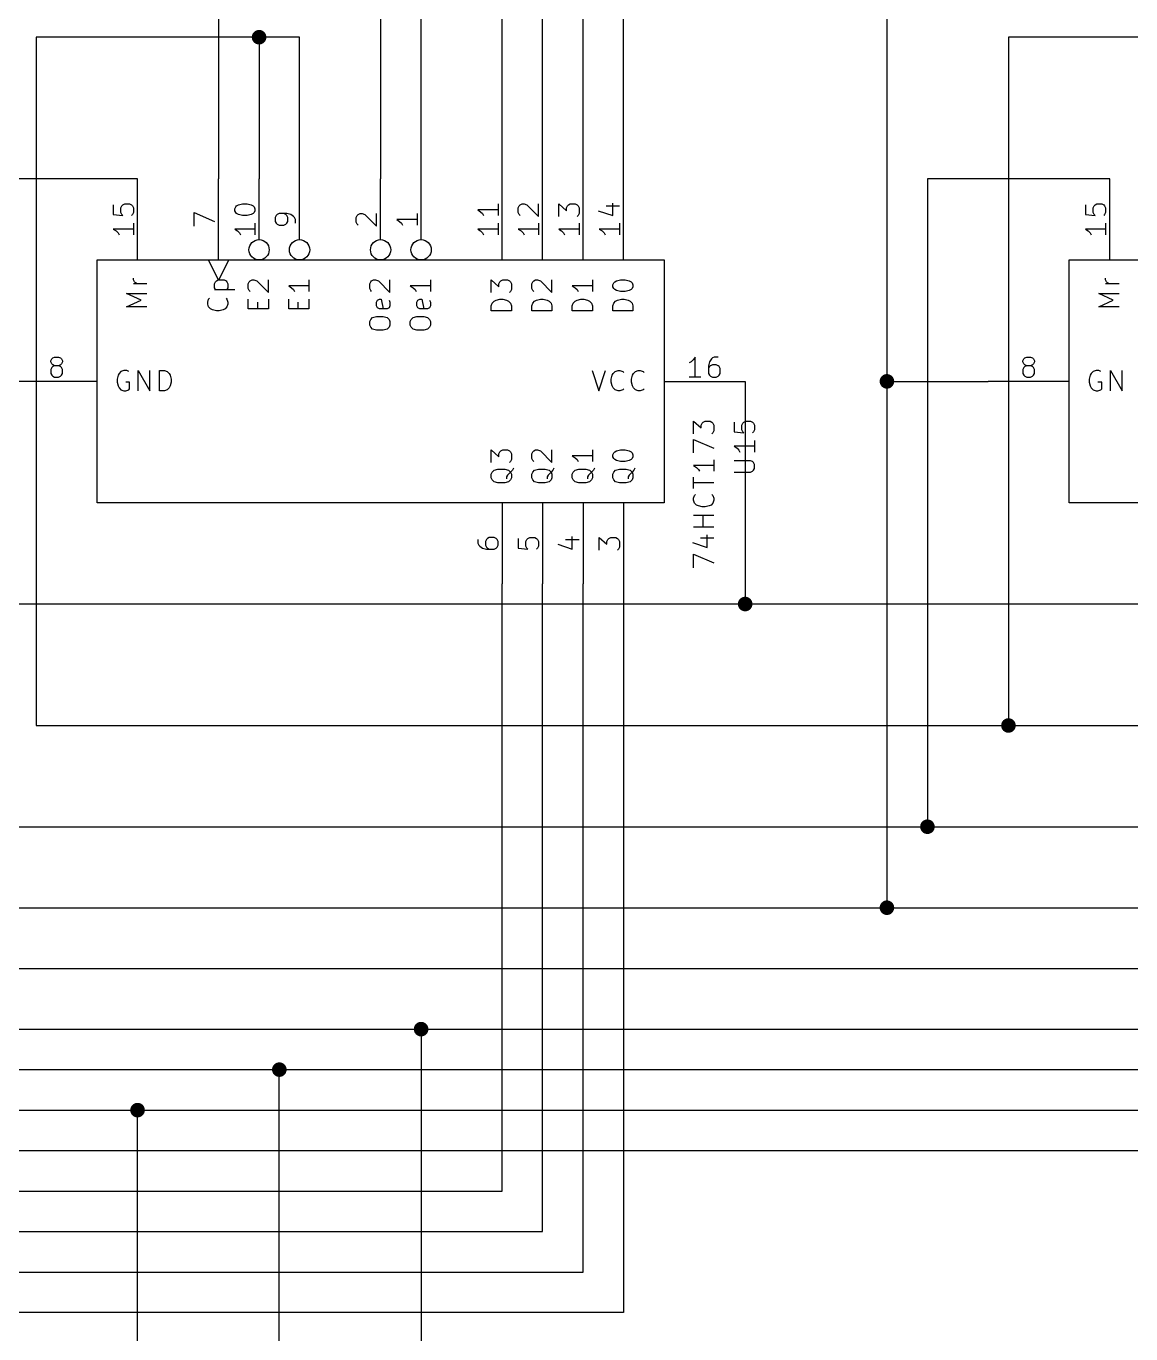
# Model space of a CAD drawing. Extents: x 0.4 to 11.3, y -7.9 to -0.4.
# Drawn here: x 4.075 to 6.802, y -5.253 to -2.023 of the extents above; entities that cross this region are included whole.
import ezdxf

# ---------------------------------------------------------------- set-up
doc = ezdxf.new("R2010")
doc.units = 0
doc.header["$MEASUREMENT"] = 0
for name, color, linetype in [('CYAN2', 4, 'CONTINUOUS'), ('GREEN3', 91, 'CONTINUOUS'), ('LYELLOW', 51, 'CONTINUOUS'), ('RED2', 1, 'CONTINUOUS'), ('RED3', 11, 'CONTINUOUS')]:
    doc.layers.add(name, color=color, linetype=linetype)

msp = doc.modelspace()

# ---------------------------------------------------------------- linework, layer by layer
at = {"layer": 'CYAN2', "linetype": 'CONTINUOUS'}
for p, q in [((4.3398, -2.6495), (4.3398, -2.6448)), ((6.7398, -2.6495), (6.7398, -2.6448)), ((4.3422, -2.6543), (4.3398, -2.6495)), ((4.3731, -2.659), (4.3398, -2.659)), ((4.3446, -2.6567), (4.3422, -2.6543)), ((4.3493, -2.659), (4.3446, -2.6567)), ((4.5398, -2.659), (4.5422, -2.6543)), ((4.5398, -2.6686), (4.5398, -2.659)), ((4.5422, -2.6733), (4.5398, -2.6686)), ((4.5398, -2.6733), (4.5898, -2.6733)), ((4.5422, -2.6543), (4.5446, -2.6519)), ((4.5446, -2.6519), (4.5493, -2.6495)), ((4.5493, -2.6495), (4.5636, -2.6495)), ((4.5636, -2.6495), (4.5684, -2.6519)), ((4.5684, -2.6519), (4.5708, -2.6543)), ((4.5708, -2.6543), (4.5731, -2.659)), ((4.5731, -2.6686), (4.5708, -2.6733)), ((4.5731, -2.659), (4.5731, -2.6686)), ((4.6231, -2.659), (4.6255, -2.6543)), ((4.6231, -2.6709), (4.6231, -2.659)), ((4.6255, -2.6757), (4.6231, -2.6709)), ((4.6255, -2.6543), (4.6279, -2.6519)), ((4.6279, -2.6781), (4.6255, -2.6757)), ((4.6279, -2.6519), (4.6327, -2.6495)), ((4.6327, -2.6495), (4.6374, -2.6495)), ((4.6374, -2.6495), (4.6446, -2.6519)), ((4.6446, -2.6519), (4.6731, -2.6805)), ((4.6731, -2.6805), (4.6731, -2.6495)), ((4.7731, -2.6638), (4.7231, -2.6638)), ((4.7231, -2.6638), (4.7303, -2.6686)), ((4.7303, -2.6686), (4.735, -2.6733)), ((4.735, -2.6733), (4.7374, -2.6781)), ((4.7731, -2.6495), (4.7731, -2.6781)), ((4.9231, -2.659), (4.9255, -2.6543)), ((4.9231, -2.6709), (4.9231, -2.659)), ((4.9255, -2.6757), (4.9231, -2.6709)), ((4.9255, -2.6543), (4.9279, -2.6519)), ((4.9279, -2.6781), (4.9255, -2.6757)), ((4.9279, -2.6519), (4.9327, -2.6495)), ((4.9327, -2.6495), (4.9374, -2.6495)), ((4.9374, -2.6495), (4.9446, -2.6519)), ((4.9446, -2.6519), (4.9731, -2.6805)), ((4.9731, -2.6805), (4.9731, -2.6495)), ((5.0731, -2.6638), (5.0231, -2.6638)), ((5.0231, -2.6638), (5.0303, -2.6686)), ((5.0303, -2.6686), (5.035, -2.6733)), ((5.035, -2.6733), (5.0374, -2.6781)), ((5.0731, -2.6495), (5.0731, -2.6781)), ((5.2231, -2.6805), (5.2231, -2.6495)), ((5.2231, -2.6495), (5.2422, -2.6662)), ((5.2422, -2.659), (5.2446, -2.6543)), ((5.2422, -2.6662), (5.2422, -2.659)), ((5.2446, -2.6543), (5.2469, -2.6519)), ((5.2469, -2.6519), (5.2517, -2.6495)), ((5.2517, -2.6495), (5.2636, -2.6495)), ((5.2636, -2.6495), (5.2684, -2.6519)), ((5.2684, -2.6519), (5.2708, -2.6543)), ((5.2708, -2.6781), (5.2684, -2.6805)), ((5.2708, -2.6543), (5.2731, -2.659)), ((5.2731, -2.6733), (5.2708, -2.6781)), ((5.2731, -2.659), (5.2731, -2.6733)), ((5.3231, -2.659), (5.3255, -2.6543)), ((5.3231, -2.6709), (5.3231, -2.659)), ((5.3255, -2.6757), (5.3231, -2.6709)), ((5.3255, -2.6543), (5.3279, -2.6519)), ((5.3279, -2.6781), (5.3255, -2.6757)), ((5.3279, -2.6519), (5.3327, -2.6495)), ((5.3327, -2.6495), (5.3374, -2.6495)), ((5.3374, -2.6495), (5.3446, -2.6519)), ((5.3446, -2.6519), (5.3731, -2.6805)), ((5.3731, -2.6805), (5.3731, -2.6495)), ((5.4731, -2.6638), (5.4231, -2.6638)), ((5.4231, -2.6638), (5.4303, -2.6686)), ((5.4303, -2.6686), (5.435, -2.6733)), ((5.435, -2.6733), (5.4374, -2.6781)), ((5.4731, -2.6495), (5.4731, -2.6781)), ((5.5231, -2.6614), (5.5255, -2.6567)), ((5.5231, -2.6662), (5.5231, -2.6614)), ((5.5255, -2.6709), (5.5231, -2.6662)), ((5.5255, -2.6567), (5.5279, -2.6543)), ((5.5279, -2.6733), (5.5255, -2.6709)), ((5.5279, -2.6543), (5.5327, -2.6519)), ((5.5327, -2.6757), (5.5279, -2.6733)), ((5.5327, -2.6519), (5.5422, -2.6495)), ((5.5422, -2.6781), (5.5327, -2.6757)), ((5.5422, -2.6495), (5.5541, -2.6495)), ((5.5541, -2.6781), (5.5422, -2.6781)), ((5.5541, -2.6495), (5.5636, -2.6519)), ((5.5636, -2.6757), (5.5541, -2.6781)), ((5.5636, -2.6519), (5.5684, -2.6543)), ((5.5684, -2.6733), (5.5636, -2.6757)), ((5.5684, -2.6543), (5.5708, -2.6567)), ((5.5708, -2.6709), (5.5684, -2.6733)), ((5.5708, -2.6567), (5.5731, -2.6614)), ((5.5731, -2.6662), (5.5708, -2.6709)), ((5.5731, -2.6614), (5.5731, -2.6662)), ((6.7422, -2.6543), (6.7398, -2.6495)), ((6.7731, -2.659), (6.7398, -2.659)), ((6.7446, -2.6567), (6.7422, -2.6543)), ((6.7493, -2.659), (6.7446, -2.6567)), ((4.3588, -2.6995), (4.3231, -2.6829)), ((4.3231, -2.6829), (4.3731, -2.6829)), ((4.3231, -2.7162), (4.3588, -2.6995)), ((4.5231, -2.7043), (4.5255, -2.6971)), ((4.5231, -2.709), (4.5231, -2.7043)), ((4.5255, -2.7162), (4.5231, -2.709)), ((4.5255, -2.6971), (4.5279, -2.6948)), ((4.5684, -2.6948), (4.5708, -2.6971)), ((4.5708, -2.6971), (4.5731, -2.7043)), ((4.5731, -2.709), (4.5708, -2.7162)), ((4.5731, -2.7043), (4.5731, -2.709)), ((4.6231, -2.7209), (4.6231, -2.6971)), ((4.6469, -2.7209), (4.6469, -2.7043)), ((4.6731, -2.6971), (4.6731, -2.7209)), ((4.7231, -2.7209), (4.7231, -2.6971)), ((4.7469, -2.7209), (4.7469, -2.7043)), ((4.7731, -2.6971), (4.7731, -2.7209)), ((4.9398, -2.7043), (4.9422, -2.6995)), ((4.9398, -2.7138), (4.9398, -2.7043)), ((4.9422, -2.6995), (4.9469, -2.6971)), ((4.9469, -2.6971), (4.9517, -2.6971)), ((4.9517, -2.6971), (4.9565, -2.7209)), ((4.9708, -2.6995), (4.9731, -2.7043)), ((4.9731, -2.7043), (4.9731, -2.7138)), ((5.0398, -2.7043), (5.0422, -2.6995)), ((5.0398, -2.7138), (5.0398, -2.7043)), ((5.0422, -2.6995), (5.0469, -2.6971)), ((5.0469, -2.6971), (5.0517, -2.6971)), ((5.0517, -2.6971), (5.0565, -2.7209)), ((5.0708, -2.6995), (5.0731, -2.7043)), ((5.0731, -2.7043), (5.0731, -2.7138)), ((5.2231, -2.7138), (5.2255, -2.7067)), ((5.2255, -2.7067), (5.2303, -2.7019)), ((5.2303, -2.7019), (5.235, -2.6995)), ((5.235, -2.6995), (5.2446, -2.6971)), ((5.2446, -2.6971), (5.2517, -2.6971)), ((5.2517, -2.6971), (5.2612, -2.6995)), ((5.2612, -2.6995), (5.266, -2.7019)), ((5.266, -2.7019), (5.2708, -2.7067)), ((5.2708, -2.7067), (5.2731, -2.7138)), ((5.3231, -2.7138), (5.3255, -2.7067)), ((5.3255, -2.7067), (5.3303, -2.7019)), ((5.3303, -2.7019), (5.335, -2.6995)), ((5.335, -2.6995), (5.3446, -2.6971)), ((5.3446, -2.6971), (5.3517, -2.6971)), ((5.3517, -2.6971), (5.3612, -2.6995)), ((5.3612, -2.6995), (5.366, -2.7019)), ((5.366, -2.7019), (5.3708, -2.7067)), ((5.3708, -2.7067), (5.3731, -2.7138)), ((5.4231, -2.7138), (5.4255, -2.7067)), ((5.4255, -2.7067), (5.4303, -2.7019)), ((5.4303, -2.7019), (5.435, -2.6995)), ((5.435, -2.6995), (5.4446, -2.6971)), ((5.4446, -2.6971), (5.4517, -2.6971)), ((5.4517, -2.6971), (5.4612, -2.6995)), ((5.4612, -2.6995), (5.466, -2.7019)), ((5.466, -2.7019), (5.4708, -2.7067)), ((5.4708, -2.7067), (5.4731, -2.7138)), ((5.5231, -2.7138), (5.5255, -2.7067)), ((5.5255, -2.7067), (5.5303, -2.7019)), ((5.5303, -2.7019), (5.535, -2.6995)), ((5.535, -2.6995), (5.5446, -2.6971)), ((5.5446, -2.6971), (5.5517, -2.6971)), ((5.5517, -2.6971), (5.5612, -2.6995)), ((5.5612, -2.6995), (5.566, -2.7019)), ((5.566, -2.7019), (5.5708, -2.7067)), ((5.5708, -2.7067), (5.5731, -2.7138)), ((6.7588, -2.6995), (6.7231, -2.6829)), ((6.7231, -2.6829), (6.7731, -2.6829)), ((6.7231, -2.7162), (6.7588, -2.6995)), ((4.3731, -2.7162), (4.3231, -2.7162)), ((4.5303, -2.7209), (4.5255, -2.7162)), ((4.535, -2.7233), (4.5303, -2.7209)), ((4.5446, -2.7257), (4.535, -2.7233)), ((4.5517, -2.7257), (4.5446, -2.7257)), ((4.5612, -2.7233), (4.5517, -2.7257)), ((4.566, -2.7209), (4.5612, -2.7233)), ((4.5708, -2.7162), (4.566, -2.7209)), ((4.6731, -2.7209), (4.6231, -2.7209)), ((4.7731, -2.7209), (4.7231, -2.7209)), ((4.9255, -2.7471), (4.9303, -2.7424)), ((4.9303, -2.7424), (4.9398, -2.74)), ((4.9422, -2.7186), (4.9398, -2.7138)), ((4.9398, -2.74), (4.9565, -2.74)), ((4.9469, -2.7209), (4.9422, -2.7186)), ((4.966, -2.7209), (4.9469, -2.7209)), ((4.9565, -2.74), (4.966, -2.7424)), ((4.9708, -2.7186), (4.966, -2.7209)), ((4.966, -2.7424), (4.9708, -2.7471)), ((4.9731, -2.7138), (4.9708, -2.7186)), ((5.0255, -2.7471), (5.0303, -2.7424)), ((5.0303, -2.7424), (5.0398, -2.74)), ((5.0422, -2.7186), (5.0398, -2.7138)), ((5.0398, -2.74), (5.0565, -2.74)), ((5.0469, -2.7209), (5.0422, -2.7186)), ((5.066, -2.7209), (5.0469, -2.7209)), ((5.0565, -2.74), (5.066, -2.7424)), ((5.0708, -2.7186), (5.066, -2.7209)), ((5.066, -2.7424), (5.0708, -2.7471)), ((5.0731, -2.7138), (5.0708, -2.7186)), ((5.2231, -2.7257), (5.2231, -2.7138)), ((5.2731, -2.7257), (5.2231, -2.7257)), ((5.2731, -2.7138), (5.2731, -2.7257)), ((5.3231, -2.7257), (5.3231, -2.7138)), ((5.3731, -2.7257), (5.3231, -2.7257)), ((5.3731, -2.7138), (5.3731, -2.7257)), ((5.4231, -2.7257), (5.4231, -2.7138)), ((5.4731, -2.7257), (5.4231, -2.7257)), ((5.4731, -2.7138), (5.4731, -2.7257)), ((5.5231, -2.7257), (5.5231, -2.7138)), ((5.5731, -2.7257), (5.5231, -2.7257)), ((5.5731, -2.7138), (5.5731, -2.7257)), ((6.7731, -2.7162), (6.7231, -2.7162)), ((4.9231, -2.7519), (4.9255, -2.7471)), ((4.9231, -2.7614), (4.9231, -2.7519)), ((4.9255, -2.7662), (4.9231, -2.7614)), ((4.9303, -2.771), (4.9255, -2.7662)), ((4.9398, -2.7733), (4.9303, -2.771)), ((4.9565, -2.7733), (4.9398, -2.7733)), ((4.966, -2.771), (4.9565, -2.7733)), ((4.9708, -2.7662), (4.966, -2.771)), ((4.9708, -2.7471), (4.9731, -2.7519)), ((4.9731, -2.7614), (4.9708, -2.7662)), ((4.9731, -2.7519), (4.9731, -2.7614)), ((5.0231, -2.7519), (5.0255, -2.7471)), ((5.0231, -2.7614), (5.0231, -2.7519)), ((5.0255, -2.7662), (5.0231, -2.7614)), ((5.0303, -2.771), (5.0255, -2.7662)), ((5.0398, -2.7733), (5.0303, -2.771)), ((5.0565, -2.7733), (5.0398, -2.7733)), ((5.066, -2.771), (5.0565, -2.7733)), ((5.0708, -2.7662), (5.066, -2.771)), ((5.0708, -2.7471), (5.0731, -2.7519)), ((5.0731, -2.7614), (5.0708, -2.7662)), ((5.0731, -2.7519), (5.0731, -2.7614)), ((4.3162, -2.8731), (4.309, -2.8755)), ((4.3233, -2.8731), (4.3162, -2.8731)), ((4.3281, -2.8755), (4.3233, -2.8731)), ((4.3519, -2.9231), (4.3519, -2.8731)), ((4.3519, -2.8731), (4.3805, -2.9231)), ((4.3805, -2.9231), (4.3805, -2.8731)), ((4.4043, -2.9231), (4.4043, -2.8731)), ((4.4043, -2.8731), (4.4162, -2.8731)), ((4.4162, -2.8731), (4.4233, -2.8755)), ((5.4719, -2.8731), (5.4886, -2.9231)), ((5.4886, -2.9231), (5.5052, -2.8731)), ((5.529, -2.8755), (5.5362, -2.8731)), ((5.5362, -2.8731), (5.5409, -2.8731)), ((5.5409, -2.8731), (5.5481, -2.8755)), ((5.579, -2.8755), (5.5862, -2.8731)), ((5.5862, -2.8731), (5.5909, -2.8731)), ((5.5909, -2.8731), (5.5981, -2.8755)), ((6.7162, -2.8731), (6.709, -2.8755)), ((6.7233, -2.8731), (6.7162, -2.8731)), ((6.7281, -2.8755), (6.7233, -2.8731)), ((6.7519, -2.9231), (6.7519, -2.8731)), ((6.7519, -2.8731), (6.7805, -2.9231)), ((6.7805, -2.9231), (6.7805, -2.8731)), ((4.3019, -2.885), (4.2995, -2.8946)), ((4.2995, -2.8946), (4.2995, -2.9017)), ((4.2995, -2.9017), (4.3019, -2.9112)), ((4.3043, -2.8803), (4.3019, -2.885)), ((4.309, -2.8755), (4.3043, -2.8803)), ((4.3305, -2.9017), (4.3209, -2.9017)), ((4.3305, -2.9184), (4.3305, -2.9017)), ((4.4233, -2.8755), (4.4281, -2.8803)), ((4.4281, -2.8803), (4.4305, -2.885)), ((4.4305, -2.885), (4.4329, -2.8946)), ((4.4329, -2.9017), (4.4305, -2.9112)), ((4.4329, -2.8946), (4.4329, -2.9017)), ((5.5195, -2.8946), (5.5219, -2.885)), ((5.5195, -2.9017), (5.5195, -2.8946)), ((5.5219, -2.9112), (5.5195, -2.9017)), ((5.5219, -2.885), (5.5243, -2.8803)), ((5.5243, -2.8803), (5.529, -2.8755)), ((5.5481, -2.8755), (5.5505, -2.8779)), ((5.5695, -2.8946), (5.5719, -2.885)), ((5.5695, -2.9017), (5.5695, -2.8946)), ((5.5719, -2.9112), (5.5695, -2.9017)), ((5.5719, -2.885), (5.5743, -2.8803)), ((5.5743, -2.8803), (5.579, -2.8755)), ((5.5981, -2.8755), (5.6005, -2.8779)), ((6.7019, -2.885), (6.6995, -2.8946)), ((6.6995, -2.8946), (6.6995, -2.9017)), ((6.6995, -2.9017), (6.7019, -2.9112)), ((6.7043, -2.8803), (6.7019, -2.885)), ((6.709, -2.8755), (6.7043, -2.8803)), ((6.7305, -2.9017), (6.7209, -2.9017)), ((6.7305, -2.9184), (6.7305, -2.9017)), ((4.3019, -2.9112), (4.3043, -2.916)), ((4.3043, -2.916), (4.309, -2.9208)), ((4.309, -2.9208), (4.3162, -2.9231)), ((4.3162, -2.9231), (4.3209, -2.9231)), ((4.3209, -2.9231), (4.3281, -2.9208)), ((4.3281, -2.9208), (4.3305, -2.9184)), ((4.4162, -2.9231), (4.4043, -2.9231)), ((4.4233, -2.9208), (4.4162, -2.9231)), ((4.4281, -2.916), (4.4233, -2.9208)), ((4.4305, -2.9112), (4.4281, -2.916)), ((5.5243, -2.916), (5.5219, -2.9112)), ((5.529, -2.9208), (5.5243, -2.916)), ((5.5362, -2.9231), (5.529, -2.9208)), ((5.5409, -2.9231), (5.5362, -2.9231)), ((5.5481, -2.9208), (5.5409, -2.9231)), ((5.5505, -2.9184), (5.5481, -2.9208)), ((5.5743, -2.916), (5.5719, -2.9112)), ((5.579, -2.9208), (5.5743, -2.916)), ((5.5862, -2.9231), (5.579, -2.9208)), ((5.5909, -2.9231), (5.5862, -2.9231)), ((5.5981, -2.9208), (5.5909, -2.9231)), ((5.6005, -2.9184), (5.5981, -2.9208)), ((6.7019, -2.9112), (6.7043, -2.916)), ((6.7043, -2.916), (6.709, -2.9208)), ((6.709, -2.9208), (6.7162, -2.9231)), ((6.7162, -2.9231), (6.7209, -2.9231)), ((6.7209, -2.9231), (6.7281, -2.9208)), ((6.7281, -2.9208), (6.7305, -2.9184)), ((5.7228, -3.0292), (5.7228, -2.9983)), ((5.7228, -2.9983), (5.7418, -3.0149)), ((5.7418, -3.0078), (5.7442, -3.003)), ((5.7442, -3.003), (5.7466, -3.0007)), ((5.7466, -3.0007), (5.7514, -2.9983)), ((5.7514, -2.9983), (5.7633, -2.9983)), ((5.7633, -2.9983), (5.768, -3.0007)), ((5.768, -3.0007), (5.7704, -3.003)), ((5.7704, -3.003), (5.7728, -3.0078)), ((5.8228, -3.0007), (5.8228, -3.0245)), ((5.8418, -3.0078), (5.8442, -3.003)), ((5.8442, -3.003), (5.8466, -3.0007)), ((5.8466, -3.0007), (5.8514, -2.9983)), ((5.8514, -2.9983), (5.8633, -2.9983)), ((5.8633, -2.9983), (5.868, -3.0007)), ((5.868, -3.0007), (5.8704, -3.003)), ((5.8704, -3.003), (5.8728, -3.0078)), ((5.7418, -3.0149), (5.7418, -3.0078)), ((5.7704, -3.0269), (5.768, -3.0292)), ((5.7728, -3.0221), (5.7704, -3.0269)), ((5.7728, -3.0078), (5.7728, -3.0221)), ((5.8228, -3.0245), (5.8466, -3.0268)), ((5.8418, -3.0197), (5.8418, -3.0078)), ((5.8442, -3.0245), (5.8418, -3.0197)), ((5.8466, -3.0268), (5.8442, -3.0245)), ((5.8704, -3.0245), (5.868, -3.0268)), ((5.8728, -3.0197), (5.8704, -3.0245)), ((5.8728, -3.0078), (5.8728, -3.0197)), ((5.7228, -3.0769), (5.7228, -3.0435)), ((5.7228, -3.0435), (5.7728, -3.0649)), ((5.8728, -3.0602), (5.8228, -3.0602)), ((5.8228, -3.0602), (5.8299, -3.0649)), ((5.8299, -3.0649), (5.8347, -3.0697)), ((5.8728, -3.0459), (5.8728, -3.0745)), ((5.2231, -3.1005), (5.2231, -3.0695)), ((5.2231, -3.0695), (5.2422, -3.0862)), ((5.2422, -3.079), (5.2446, -3.0743)), ((5.2422, -3.0862), (5.2422, -3.079)), ((5.2446, -3.0743), (5.2469, -3.0719)), ((5.2469, -3.0719), (5.2517, -3.0695)), ((5.2517, -3.0695), (5.2636, -3.0695)), ((5.2636, -3.0695), (5.2684, -3.0719)), ((5.2684, -3.0719), (5.2708, -3.0743)), ((5.2708, -3.0981), (5.2684, -3.1005)), ((5.2708, -3.0743), (5.2731, -3.079)), ((5.2731, -3.0933), (5.2708, -3.0981)), ((5.2731, -3.079), (5.2731, -3.0933)), ((5.3231, -3.079), (5.3255, -3.0743)), ((5.3231, -3.0909), (5.3231, -3.079)), ((5.3255, -3.0957), (5.3231, -3.0909)), ((5.3255, -3.0743), (5.3279, -3.0719)), ((5.3279, -3.0981), (5.3255, -3.0957)), ((5.3279, -3.0719), (5.3327, -3.0695)), ((5.3327, -3.0695), (5.3374, -3.0695)), ((5.3374, -3.0695), (5.3446, -3.0719)), ((5.3446, -3.0719), (5.3731, -3.1005)), ((5.3731, -3.1005), (5.3731, -3.0695)), ((5.4731, -3.0838), (5.4231, -3.0838)), ((5.4231, -3.0838), (5.4303, -3.0886)), ((5.4303, -3.0886), (5.435, -3.0933)), ((5.435, -3.0933), (5.4374, -3.0981)), ((5.4731, -3.0695), (5.4731, -3.0981)), ((5.5231, -3.0814), (5.5255, -3.0767)), ((5.5231, -3.0862), (5.5231, -3.0814)), ((5.5255, -3.0909), (5.5231, -3.0862)), ((5.5255, -3.0767), (5.5279, -3.0743)), ((5.5279, -3.0933), (5.5255, -3.0909)), ((5.5279, -3.0743), (5.5327, -3.0719)), ((5.5327, -3.0957), (5.5279, -3.0933)), ((5.5327, -3.0719), (5.5422, -3.0695)), ((5.5422, -3.0981), (5.5327, -3.0957)), ((5.5422, -3.0695), (5.5541, -3.0695)), ((5.5541, -3.0981), (5.5422, -3.0981)), ((5.5541, -3.0695), (5.5636, -3.0719)), ((5.5636, -3.0957), (5.5541, -3.0981)), ((5.5636, -3.0719), (5.5684, -3.0743)), ((5.5684, -3.0933), (5.5636, -3.0957)), ((5.5684, -3.0743), (5.5708, -3.0767)), ((5.5708, -3.0909), (5.5684, -3.0933)), ((5.5708, -3.0767), (5.5731, -3.0814)), ((5.5731, -3.0862), (5.5708, -3.0909)), ((5.5731, -3.0814), (5.5731, -3.0862)), ((5.7728, -3.0935), (5.7728, -3.1221)), ((5.8633, -3.0959), (5.8228, -3.0959)), ((5.8347, -3.0697), (5.8371, -3.0745)), ((5.868, -3.0983), (5.8633, -3.0959)), ((5.8704, -3.1007), (5.868, -3.0983)), ((5.8728, -3.1054), (5.8704, -3.1007)), ((5.2231, -3.129), (5.2255, -3.1243)), ((5.2231, -3.1386), (5.2231, -3.129)), ((5.2255, -3.1243), (5.2303, -3.1195)), ((5.2303, -3.1195), (5.2398, -3.1171)), ((5.2398, -3.1171), (5.2565, -3.1171)), ((5.2565, -3.1171), (5.266, -3.1195)), ((5.2636, -3.1314), (5.2612, -3.1362)), ((5.2708, -3.1243), (5.2636, -3.1314)), ((5.266, -3.1195), (5.2708, -3.1243)), ((5.2755, -3.1195), (5.2708, -3.1243)), ((5.2708, -3.1243), (5.2731, -3.129)), ((5.2731, -3.129), (5.2731, -3.1386)), ((5.2779, -3.1148), (5.2755, -3.1195)), ((5.3231, -3.129), (5.3255, -3.1243)), ((5.3231, -3.1386), (5.3231, -3.129)), ((5.3255, -3.1243), (5.3303, -3.1195)), ((5.3303, -3.1195), (5.3398, -3.1171)), ((5.3398, -3.1171), (5.3565, -3.1171)), ((5.3565, -3.1171), (5.366, -3.1195)), ((5.3636, -3.1314), (5.3612, -3.1362)), ((5.3708, -3.1243), (5.3636, -3.1314)), ((5.366, -3.1195), (5.3708, -3.1243)), ((5.3755, -3.1195), (5.3708, -3.1243)), ((5.3708, -3.1243), (5.3731, -3.129)), ((5.3731, -3.129), (5.3731, -3.1386)), ((5.3779, -3.1148), (5.3755, -3.1195)), ((5.4231, -3.129), (5.4255, -3.1243)), ((5.4231, -3.1386), (5.4231, -3.129)), ((5.4255, -3.1243), (5.4303, -3.1195)), ((5.4303, -3.1195), (5.4398, -3.1171)), ((5.4398, -3.1171), (5.4565, -3.1171)), ((5.4565, -3.1171), (5.466, -3.1195)), ((5.4636, -3.1314), (5.4612, -3.1362)), ((5.4708, -3.1243), (5.4636, -3.1314)), ((5.466, -3.1195), (5.4708, -3.1243)), ((5.4755, -3.1195), (5.4708, -3.1243)), ((5.4708, -3.1243), (5.4731, -3.129)), ((5.4731, -3.129), (5.4731, -3.1386)), ((5.4779, -3.1148), (5.4755, -3.1195)), ((5.5231, -3.129), (5.5255, -3.1243)), ((5.5231, -3.1386), (5.5231, -3.129)), ((5.5255, -3.1243), (5.5303, -3.1195)), ((5.5303, -3.1195), (5.5398, -3.1171)), ((5.5398, -3.1171), (5.5565, -3.1171)), ((5.5565, -3.1171), (5.566, -3.1195)), ((5.5636, -3.1314), (5.5612, -3.1362)), ((5.5708, -3.1243), (5.5636, -3.1314)), ((5.566, -3.1195), (5.5708, -3.1243)), ((5.5755, -3.1195), (5.5708, -3.1243)), ((5.5708, -3.1243), (5.5731, -3.129)), ((5.5731, -3.129), (5.5731, -3.1386)), ((5.5779, -3.1148), (5.5755, -3.1195)), ((5.7728, -3.1078), (5.7228, -3.1078)), ((5.7228, -3.1078), (5.7299, -3.1126)), ((5.7299, -3.1126), (5.7347, -3.1173)), ((5.7347, -3.1173), (5.7371, -3.1221)), ((5.8228, -3.1245), (5.8633, -3.1245)), ((5.8633, -3.1245), (5.868, -3.1221)), ((5.868, -3.1221), (5.8704, -3.1197)), ((5.8704, -3.1197), (5.8728, -3.1149)), ((5.8728, -3.1149), (5.8728, -3.1054)), ((5.2255, -3.1433), (5.2231, -3.1386)), ((5.2303, -3.1481), (5.2255, -3.1433)), ((5.2398, -3.1505), (5.2303, -3.1481)), ((5.2565, -3.1505), (5.2398, -3.1505)), ((5.266, -3.1481), (5.2565, -3.1505)), ((5.2612, -3.1362), (5.2612, -3.1409)), ((5.2708, -3.1433), (5.266, -3.1481)), ((5.2731, -3.1386), (5.2708, -3.1433)), ((5.3255, -3.1433), (5.3231, -3.1386)), ((5.3303, -3.1481), (5.3255, -3.1433)), ((5.3398, -3.1505), (5.3303, -3.1481)), ((5.3565, -3.1505), (5.3398, -3.1505)), ((5.366, -3.1481), (5.3565, -3.1505)), ((5.3612, -3.1362), (5.3612, -3.1409)), ((5.3708, -3.1433), (5.366, -3.1481)), ((5.3731, -3.1386), (5.3708, -3.1433)), ((5.4255, -3.1433), (5.4231, -3.1386)), ((5.4303, -3.1481), (5.4255, -3.1433)), ((5.4398, -3.1505), (5.4303, -3.1481)), ((5.4565, -3.1505), (5.4398, -3.1505)), ((5.466, -3.1481), (5.4565, -3.1505)), ((5.4612, -3.1362), (5.4612, -3.1409)), ((5.4708, -3.1433), (5.466, -3.1481)), ((5.4731, -3.1386), (5.4708, -3.1433)), ((5.5255, -3.1433), (5.5231, -3.1386)), ((5.5303, -3.1481), (5.5255, -3.1433)), ((5.5398, -3.1505), (5.5303, -3.1481)), ((5.5565, -3.1505), (5.5398, -3.1505)), ((5.566, -3.1481), (5.5565, -3.1505)), ((5.5612, -3.1362), (5.5612, -3.1409)), ((5.5708, -3.1433), (5.566, -3.1481)), ((5.5731, -3.1386), (5.5708, -3.1433)), ((5.7228, -3.1649), (5.7228, -3.1364)), ((5.7728, -3.1507), (5.7228, -3.1507)), ((5.7228, -3.1888), (5.7252, -3.1816)), ((5.7228, -3.1935), (5.7228, -3.1888)), ((5.7252, -3.2007), (5.7228, -3.1935)), ((5.7252, -3.1816), (5.7276, -3.1792)), ((5.768, -3.1792), (5.7704, -3.1816)), ((5.7704, -3.1816), (5.7728, -3.1888)), ((5.7728, -3.1935), (5.7704, -3.2007)), ((5.7728, -3.1888), (5.7728, -3.1935)), ((5.7299, -3.2054), (5.7252, -3.2007)), ((5.7347, -3.2078), (5.7299, -3.2054)), ((5.7442, -3.2102), (5.7347, -3.2078)), ((5.7514, -3.2102), (5.7442, -3.2102)), ((5.7609, -3.2078), (5.7514, -3.2102)), ((5.7657, -3.2054), (5.7609, -3.2078)), ((5.7704, -3.2007), (5.7657, -3.2054)), ((5.7728, -3.2316), (5.7228, -3.2316)), ((5.7728, -3.2602), (5.7228, -3.2602)), ((5.7466, -3.2602), (5.7466, -3.2316)), ((5.7395, -3.2864), (5.7728, -3.2864)), ((5.7561, -3.3102), (5.7561, -3.2792)), ((5.7204, -3.2983), (5.7561, -3.3102)), ((5.7228, -3.3602), (5.7228, -3.3269)), ((5.7228, -3.3269), (5.7728, -3.3483))]:
    msp.add_line(p, q, dxfattribs=at)
at = {"layer": 'GREEN3', "linetype": 'CONTINUOUS'}
for p, q in [((5.25, -2.4), (5.25, -1.25)), ((5.35, -2.4), (5.35, -1.35)), ((5.45, -2.4), (5.45, -1.45)), ((5.55, -2.4), (5.55, -1.55)), ((4.55, -1.7), (4.55, -2.4)), ((4.95, -1.95), (4.95, -2.4)), ((5.05, -2.4), (5.05, -1.95)), ((6.2, -1.95), (6.2, -2.9)), ((4.1, -2.05), (4.1, -3.75)), ((4.65, -2.05), (4.1, -2.05)), ((4.65, -2.05), (4.65, -2.4)), ((4.75, -2.05), (4.65, -2.05)), ((4.75, -2.4), (4.75, -2.05)), ((6.5, -2.05), (6.5, -3.75)), ((7.05, -2.05), (6.5, -2.05)), ((4.35, -2.4), (3.95, -2.4)), ((6.3, -2.4), (6.3, -4)), ((6.75, -2.4), (6.3, -2.4)), ((5.85, -2.9), (5.85, -3.45)), ((6.2, -2.9), (6.2, -4.2)), ((6.2, -2.9), (6.45, -2.9)), ((5.25, -4.9), (5.25, -3.4)), ((5.35, -5), (5.35, -3.4)), ((5.45, -5.1), (5.45, -3.4)), ((5.55, -3.4), (5.55, -5.2)), ((5.85, -3.45), (2.3, -3.45)), ((8.25, -3.45), (5.85, -3.45)), ((4.1, -3.75), (6.5, -3.75)), ((6.5, -3.75), (9.65, -3.75)), ((3.95, -4), (6.3, -4)), ((6.3, -4), (9.65, -4)), ((3.85, -4.2), (6.2, -4.2)), ((6.2, -4.2), (10.05, -4.2)), ((2.4, -4.35), (9.7, -4.35)), ((3.3, -4.5), (5.05, -4.5)), ((5.05, -4.5), (5.05, -5.4)), ((5.05, -4.5), (7.65, -4.5)), ((3.2, -4.6), (4.7, -4.6)), ((4.7, -4.6), (7.75, -4.6)), ((4.7, -5.55), (4.7, -4.6)), ((3.1, -4.7), (4.35, -4.7)), ((4.35, -5.7), (4.35, -4.7)), ((4.35, -4.7), (7.85, -4.7)), ((4, -4.8), (7.95, -4.8)), ((3.65, -4.9), (5.25, -4.9)), ((3.35, -5), (5.35, -5)), ((3.05, -5.1), (5.45, -5.1)), ((5.55, -5.2), (2.75, -5.2))]:
    msp.add_line(p, q, dxfattribs=at)
at = {"layer": 'GREEN3', "const_width": 0.018}
for points in [[(4.641, -2.05, 1), (4.659, -2.05, 1)], [(6.191, -2.9, 1), (6.209, -2.9, 1)], [(5.841, -3.45, 1), (5.859, -3.45, 1)], [(6.491, -3.75, 1), (6.509, -3.75, 1)], [(6.291, -4, 1), (6.309, -4, 1)], [(6.191, -4.2, 1), (6.209, -4.2, 1)], [(5.041, -4.5, 1), (5.059, -4.5, 1)], [(4.691, -4.6, 1), (4.709, -4.6, 1)], [(4.341, -4.7, 1), (4.359, -4.7, 1)]]:
    msp.add_lwpolyline(points, format="xyb", close=True, dxfattribs=at)
at = {"layer": 'LYELLOW', "linetype": 'CONTINUOUS'}
for p, q in [((4.25, -3.2), (4.25, -2.6)), ((4.25, -2.6), (5.65, -2.6)), ((5.65, -2.6), (5.65, -3.2)), ((6.65, -3.2), (6.65, -2.6)), ((6.65, -2.6), (8.05, -2.6)), ((5.65, -3.2), (4.25, -3.2)), ((8.05, -3.2), (6.65, -3.2))]:
    msp.add_line(p, q, dxfattribs=at)
at = {"layer": 'RED2', "linetype": 'CONTINUOUS'}
for p, q in [((4.35, -2.6), (4.35, -2.4)), ((4.55, -2.6), (4.55, -2.4)), ((4.65, -2.55), (4.65, -2.4)), ((4.75, -2.55), (4.75, -2.4)), ((4.95, -2.55), (4.95, -2.4)), ((5.05, -2.55), (5.05, -2.4)), ((5.25, -2.6), (5.25, -2.4)), ((5.35, -2.6), (5.35, -2.4)), ((5.45, -2.6), (5.45, -2.4)), ((5.55, -2.6), (5.55, -2.4)), ((6.75, -2.6), (6.75, -2.4)), ((4.25, -3.2), (4.25, -2.6)), ((4.25, -2.6), (5.65, -2.6)), ((4.55, -2.65), (4.525, -2.6)), ((4.575, -2.6), (4.55, -2.65)), ((5.65, -2.6), (5.65, -3.2)), ((6.65, -3.2), (6.65, -2.6)), ((6.65, -2.6), (8.05, -2.6)), ((4.25, -2.9), (4.05, -2.9)), ((5.65, -2.9), (5.85, -2.9)), ((6.65, -2.9), (6.45, -2.9)), ((5.65, -3.2), (4.25, -3.2)), ((5.25, -3.2), (5.25, -3.4)), ((5.35, -3.2), (5.35, -3.4)), ((5.45, -3.2), (5.45, -3.4)), ((5.55, -3.2), (5.55, -3.4)), ((8.05, -3.2), (6.65, -3.2))]:
    msp.add_line(p, q, dxfattribs=at)
at = {"layer": 'RED2'}
for centre in [(4.65, -2.575), (4.75, -2.575), (4.95, -2.575), (5.05, -2.575)]:
    msp.add_circle(centre, 0.025, dxfattribs=at)
at = {"layer": 'RED3', "linetype": 'CONTINUOUS'}
for p, q in [((4.2899, -2.4643), (4.2899, -2.4881)), ((4.3089, -2.4714), (4.3113, -2.4667)), ((4.3089, -2.4833), (4.3089, -2.4714)), ((4.3113, -2.4881), (4.3089, -2.4833)), ((4.3113, -2.4667), (4.3137, -2.4643)), ((4.3137, -2.4643), (4.3184, -2.4619)), ((4.3184, -2.4619), (4.3304, -2.4619)), ((4.3304, -2.4619), (4.3351, -2.4643)), ((4.3351, -2.4643), (4.3375, -2.4667)), ((4.3375, -2.4667), (4.3399, -2.4714)), ((4.3399, -2.4833), (4.3375, -2.4881)), ((4.3399, -2.4714), (4.3399, -2.4833)), ((4.4899, -2.5167), (4.4899, -2.4833)), ((4.4899, -2.4833), (4.5399, -2.5048)), ((4.5899, -2.4738), (4.5923, -2.469)), ((4.5899, -2.4786), (4.5899, -2.4738)), ((4.5923, -2.4833), (4.5899, -2.4786)), ((4.5923, -2.469), (4.5946, -2.4667)), ((4.5946, -2.4857), (4.5923, -2.4833)), ((4.5946, -2.4667), (4.5994, -2.4643)), ((4.5994, -2.4881), (4.5946, -2.4857)), ((4.5994, -2.4643), (4.6089, -2.4619)), ((4.6089, -2.4619), (4.6208, -2.4619)), ((4.6208, -2.4619), (4.6304, -2.4643)), ((4.6304, -2.4643), (4.6351, -2.4667)), ((4.6351, -2.4857), (4.6304, -2.4881)), ((4.6351, -2.4667), (4.6375, -2.469)), ((4.6375, -2.4833), (4.6351, -2.4857)), ((4.6375, -2.469), (4.6399, -2.4738)), ((4.6399, -2.4786), (4.6375, -2.4833)), ((4.6399, -2.4738), (4.6399, -2.4786)), ((4.6994, -2.4857), (4.6946, -2.4881)), ((4.7184, -2.4857), (4.6994, -2.4857)), ((4.7161, -2.4881), (4.7113, -2.4857)), ((4.728, -2.4881), (4.7184, -2.4857)), ((4.8946, -2.4881), (4.8994, -2.4857)), ((4.8994, -2.4857), (4.9042, -2.4857)), ((4.9042, -2.4857), (4.9113, -2.4881)), ((4.9399, -2.5167), (4.9399, -2.4857)), ((5.0399, -2.4857), (5.0399, -2.5143)), ((5.2399, -2.4762), (5.1899, -2.4762)), ((5.1899, -2.4762), (5.197, -2.4809)), ((5.197, -2.4809), (5.2018, -2.4857)), ((5.2018, -2.4857), (5.2042, -2.4905)), ((5.2399, -2.4619), (5.2399, -2.4905)), ((5.2899, -2.4714), (5.2923, -2.4667)), ((5.2899, -2.4833), (5.2899, -2.4714)), ((5.2923, -2.4881), (5.2899, -2.4833)), ((5.2923, -2.4667), (5.2946, -2.4643)), ((5.2946, -2.4643), (5.2994, -2.4619)), ((5.2994, -2.4619), (5.3042, -2.4619)), ((5.3042, -2.4619), (5.3113, -2.4643)), ((5.3113, -2.4643), (5.3399, -2.4929)), ((5.3399, -2.4929), (5.3399, -2.4619)), ((5.3899, -2.4929), (5.3899, -2.4619)), ((5.3899, -2.4619), (5.4089, -2.4786)), ((5.4089, -2.4714), (5.4113, -2.4667)), ((5.4089, -2.4786), (5.4089, -2.4714)), ((5.4113, -2.4667), (5.4137, -2.4643)), ((5.4137, -2.4643), (5.4184, -2.4619)), ((5.4184, -2.4619), (5.4304, -2.4619)), ((5.4304, -2.4619), (5.4351, -2.4643)), ((5.4351, -2.4643), (5.4375, -2.4667)), ((5.4375, -2.4667), (5.4399, -2.4714)), ((5.4399, -2.4857), (5.4375, -2.4905)), ((5.4399, -2.4714), (5.4399, -2.4857)), ((5.4875, -2.4786), (5.5232, -2.4905)), ((5.5065, -2.4667), (5.5399, -2.4667)), ((5.5232, -2.4905), (5.5232, -2.4595)), ((6.6899, -2.4643), (6.6899, -2.4881)), ((6.7089, -2.4714), (6.7113, -2.4667)), ((6.7089, -2.4833), (6.7089, -2.4714)), ((6.7113, -2.4881), (6.7089, -2.4833)), ((6.7113, -2.4667), (6.7137, -2.4643)), ((6.7137, -2.4643), (6.7184, -2.4619)), ((6.7184, -2.4619), (6.7304, -2.4619)), ((6.7304, -2.4619), (6.7351, -2.4643)), ((6.7351, -2.4643), (6.7375, -2.4667)), ((6.7375, -2.4667), (6.7399, -2.4714)), ((6.7399, -2.4833), (6.7375, -2.4881)), ((6.7399, -2.4714), (6.7399, -2.4833)), ((4.2899, -2.4881), (4.3137, -2.4905)), ((4.3137, -2.4905), (4.3113, -2.4881)), ((4.3375, -2.4881), (4.3351, -2.4905)), ((4.3399, -2.5095), (4.3399, -2.5381)), ((4.6089, -2.4905), (4.5994, -2.4881)), ((4.6208, -2.4905), (4.6089, -2.4905)), ((4.6304, -2.4881), (4.6208, -2.4905)), ((4.6399, -2.5095), (4.6399, -2.5381)), ((4.6923, -2.4905), (4.6899, -2.4952)), ((4.6899, -2.4952), (4.6899, -2.5048)), ((4.6899, -2.5048), (4.6923, -2.5095)), ((4.6946, -2.4881), (4.6923, -2.4905)), ((4.6923, -2.5095), (4.6946, -2.5119)), ((4.6946, -2.5119), (4.6994, -2.5143)), ((4.6994, -2.5143), (4.7113, -2.5143)), ((4.7113, -2.5143), (4.7161, -2.5119)), ((4.7184, -2.4905), (4.7161, -2.4881)), ((4.7161, -2.5119), (4.7184, -2.5095)), ((4.7208, -2.4952), (4.7184, -2.4905)), ((4.7184, -2.5095), (4.7208, -2.5048)), ((4.7208, -2.5048), (4.7208, -2.4952)), ((4.7351, -2.4929), (4.728, -2.4881)), ((4.7375, -2.4952), (4.7351, -2.4929)), ((4.7399, -2.5), (4.7375, -2.4952)), ((4.7399, -2.5095), (4.7399, -2.5)), ((4.8899, -2.4952), (4.8923, -2.4905)), ((4.8899, -2.5071), (4.8899, -2.4952)), ((4.8923, -2.5119), (4.8899, -2.5071)), ((4.8923, -2.4905), (4.8946, -2.4881)), ((4.8946, -2.5143), (4.8923, -2.5119)), ((4.9113, -2.4881), (4.9399, -2.5167)), ((5.0399, -2.5), (4.9899, -2.5)), ((4.9899, -2.5), (4.997, -2.5048)), ((4.997, -2.5048), (5.0018, -2.5095)), ((5.0018, -2.5095), (5.0042, -2.5143)), ((5.2399, -2.5095), (5.2399, -2.5381)), ((5.2946, -2.4905), (5.2923, -2.4881)), ((5.3399, -2.5095), (5.3399, -2.5381)), ((5.4375, -2.4905), (5.4351, -2.4929)), ((5.4399, -2.5095), (5.4399, -2.5381)), ((5.5399, -2.5095), (5.5399, -2.5381)), ((6.6899, -2.4881), (6.7137, -2.4905)), ((6.7137, -2.4905), (6.7113, -2.4881)), ((6.7375, -2.4881), (6.7351, -2.4905)), ((6.7399, -2.5095), (6.7399, -2.5381)), ((4.3399, -2.5238), (4.2899, -2.5238)), ((4.2899, -2.5238), (4.297, -2.5286)), ((4.297, -2.5286), (4.3018, -2.5333)), ((4.3018, -2.5333), (4.3042, -2.5381)), ((4.6399, -2.5238), (4.5899, -2.5238)), ((4.5899, -2.5238), (4.597, -2.5286)), ((4.597, -2.5286), (4.6018, -2.5333)), ((4.6018, -2.5333), (4.6042, -2.5381)), ((5.2399, -2.5238), (5.1899, -2.5238)), ((5.1899, -2.5238), (5.197, -2.5286)), ((5.197, -2.5286), (5.2018, -2.5333)), ((5.2018, -2.5333), (5.2042, -2.5381)), ((5.3399, -2.5238), (5.2899, -2.5238)), ((5.2899, -2.5238), (5.297, -2.5286)), ((5.297, -2.5286), (5.3018, -2.5333)), ((5.3018, -2.5333), (5.3042, -2.5381)), ((5.4399, -2.5238), (5.3899, -2.5238)), ((5.3899, -2.5238), (5.397, -2.5286)), ((5.397, -2.5286), (5.4018, -2.5333)), ((5.4018, -2.5333), (5.4042, -2.5381)), ((5.5399, -2.5238), (5.4899, -2.5238)), ((5.4899, -2.5238), (5.497, -2.5286)), ((5.497, -2.5286), (5.5018, -2.5333)), ((5.5018, -2.5333), (5.5042, -2.5381)), ((6.7399, -2.5238), (6.6899, -2.5238)), ((6.6899, -2.5238), (6.697, -2.5286)), ((6.697, -2.5286), (6.7018, -2.5333)), ((6.7018, -2.5333), (6.7042, -2.5381)), ((4.1381, -2.8446), (4.1405, -2.8423)), ((4.1405, -2.8423), (4.1452, -2.8399)), ((4.1452, -2.8399), (4.1548, -2.8399)), ((4.1548, -2.8399), (4.1595, -2.8423)), ((4.1595, -2.8423), (4.1619, -2.8446)), ((5.7262, -2.8399), (5.7214, -2.847)), ((5.7262, -2.8899), (5.7262, -2.8399)), ((5.769, -2.8423), (5.7667, -2.8446)), ((5.7738, -2.8399), (5.769, -2.8423)), ((5.7833, -2.8399), (5.7738, -2.8399)), ((6.5381, -2.8446), (6.5405, -2.8423)), ((6.5405, -2.8423), (6.5452, -2.8399)), ((6.5452, -2.8399), (6.5548, -2.8399)), ((6.5548, -2.8399), (6.5595, -2.8423)), ((6.5595, -2.8423), (6.5619, -2.8446)), ((4.1357, -2.8494), (4.1381, -2.8446)), ((4.1357, -2.8518), (4.1357, -2.8494)), ((4.1381, -2.8565), (4.1357, -2.8518)), ((4.1381, -2.8661), (4.1357, -2.8708)), ((4.1357, -2.8708), (4.1357, -2.8804)), ((4.1405, -2.8589), (4.1381, -2.8565)), ((4.1405, -2.8637), (4.1381, -2.8661)), ((4.1452, -2.8613), (4.1405, -2.8589)), ((4.1452, -2.8613), (4.1405, -2.8637)), ((4.1548, -2.8613), (4.1452, -2.8613)), ((4.1595, -2.8589), (4.1548, -2.8613)), ((4.1595, -2.8637), (4.1548, -2.8613)), ((4.1619, -2.8565), (4.1595, -2.8589)), ((4.1619, -2.8661), (4.1595, -2.8637)), ((4.1619, -2.8446), (4.1643, -2.8494)), ((4.1643, -2.8518), (4.1619, -2.8565)), ((4.1643, -2.8708), (4.1619, -2.8661)), ((4.1643, -2.8494), (4.1643, -2.8518)), ((4.1643, -2.8804), (4.1643, -2.8708)), ((5.7167, -2.8518), (5.7119, -2.8542)), ((5.7214, -2.847), (5.7167, -2.8518)), ((5.7619, -2.8518), (5.7595, -2.8613)), ((5.7595, -2.8613), (5.7595, -2.8804)), ((5.7619, -2.8637), (5.7595, -2.8684)), ((5.7667, -2.8446), (5.7619, -2.8518)), ((5.7643, -2.8613), (5.7619, -2.8637)), ((5.769, -2.8589), (5.7643, -2.8613)), ((5.7786, -2.8589), (5.769, -2.8589)), ((5.7833, -2.8613), (5.7786, -2.8589)), ((5.7857, -2.8637), (5.7833, -2.8613)), ((5.7881, -2.8684), (5.7857, -2.8637)), ((5.7881, -2.8804), (5.7881, -2.8684)), ((6.5357, -2.8494), (6.5381, -2.8446)), ((6.5357, -2.8518), (6.5357, -2.8494)), ((6.5381, -2.8565), (6.5357, -2.8518)), ((6.5381, -2.8661), (6.5357, -2.8708)), ((6.5357, -2.8708), (6.5357, -2.8804)), ((6.5405, -2.8589), (6.5381, -2.8565)), ((6.5405, -2.8637), (6.5381, -2.8661)), ((6.5452, -2.8613), (6.5405, -2.8589)), ((6.5452, -2.8613), (6.5405, -2.8637)), ((6.5548, -2.8613), (6.5452, -2.8613)), ((6.5595, -2.8589), (6.5548, -2.8613)), ((6.5595, -2.8637), (6.5548, -2.8613)), ((6.5619, -2.8565), (6.5595, -2.8589)), ((6.5619, -2.8661), (6.5595, -2.8637)), ((6.5619, -2.8446), (6.5643, -2.8494)), ((6.5643, -2.8518), (6.5619, -2.8565)), ((6.5643, -2.8708), (6.5619, -2.8661)), ((6.5643, -2.8494), (6.5643, -2.8518)), ((6.5643, -2.8804), (6.5643, -2.8708)), ((4.1357, -2.8804), (4.1381, -2.8851)), ((4.1381, -2.8851), (4.1405, -2.8875)), ((4.1405, -2.8875), (4.1452, -2.8899)), ((4.1452, -2.8899), (4.1548, -2.8899)), ((4.1548, -2.8899), (4.1595, -2.8875)), ((4.1595, -2.8875), (4.1619, -2.8851)), ((4.1619, -2.8851), (4.1643, -2.8804)), ((5.7405, -2.8899), (5.7119, -2.8899)), ((5.7595, -2.8804), (5.7619, -2.8851)), ((5.7619, -2.8851), (5.7643, -2.8875)), ((5.7643, -2.8875), (5.769, -2.8899)), ((5.769, -2.8899), (5.7786, -2.8899)), ((5.7786, -2.8899), (5.7833, -2.8875)), ((5.7833, -2.8875), (5.7857, -2.8851)), ((5.7857, -2.8851), (5.7881, -2.8804)), ((6.5357, -2.8804), (6.5381, -2.8851)), ((6.5381, -2.8851), (6.5405, -2.8875)), ((6.5405, -2.8875), (6.5452, -2.8899)), ((6.5452, -2.8899), (6.5548, -2.8899)), ((6.5548, -2.8899), (6.5595, -2.8875)), ((6.5595, -2.8875), (6.5619, -2.8851)), ((6.5619, -2.8851), (6.5643, -2.8804)), ((5.1899, -3.2905), (5.1899, -3.3)), ((5.2113, -3.2905), (5.2089, -3.2952)), ((5.2137, -3.2881), (5.2113, -3.2905)), ((5.2184, -3.2857), (5.2137, -3.2881)), ((5.2304, -3.2857), (5.2184, -3.2857)), ((5.2351, -3.2881), (5.2304, -3.2857)), ((5.2375, -3.2905), (5.2351, -3.2881)), ((5.2399, -3.2952), (5.2375, -3.2905)), ((5.2899, -3.2881), (5.2899, -3.3119)), ((5.3089, -3.2952), (5.3113, -3.2905)), ((5.3113, -3.2905), (5.3137, -3.2881)), ((5.3137, -3.2881), (5.3184, -3.2857)), ((5.3184, -3.2857), (5.3304, -3.2857)), ((5.3304, -3.2857), (5.3351, -3.2881)), ((5.3351, -3.2881), (5.3375, -3.2905)), ((5.3375, -3.2905), (5.3399, -3.2952)), ((5.4065, -3.2905), (5.4399, -3.2905)), ((5.4232, -3.3143), (5.4232, -3.2833)), ((5.4899, -3.3167), (5.4899, -3.2857)), ((5.4899, -3.2857), (5.5089, -3.3024)), ((5.5089, -3.2952), (5.5113, -3.2905)), ((5.5113, -3.2905), (5.5137, -3.2881)), ((5.5137, -3.2881), (5.5184, -3.2857)), ((5.5184, -3.2857), (5.5304, -3.2857)), ((5.5304, -3.2857), (5.5351, -3.2881)), ((5.5351, -3.2881), (5.5375, -3.2905)), ((5.5375, -3.2905), (5.5399, -3.2952)), ((5.1899, -3.3), (5.1923, -3.3048)), ((5.1923, -3.3048), (5.1946, -3.3071)), ((5.1946, -3.3071), (5.2018, -3.3119)), ((5.2018, -3.3119), (5.2113, -3.3143)), ((5.2089, -3.2952), (5.2089, -3.3048)), ((5.2089, -3.3048), (5.2113, -3.3095)), ((5.2113, -3.3095), (5.2137, -3.3119)), ((5.2113, -3.3143), (5.2304, -3.3143)), ((5.2137, -3.3119), (5.2184, -3.3143)), ((5.2304, -3.3143), (5.2351, -3.3119)), ((5.2351, -3.3119), (5.2375, -3.3095)), ((5.2375, -3.3095), (5.2399, -3.3048)), ((5.2399, -3.3048), (5.2399, -3.2952)), ((5.2899, -3.3119), (5.3137, -3.3143)), ((5.3089, -3.3071), (5.3089, -3.2952)), ((5.3113, -3.3119), (5.3089, -3.3071)), ((5.3137, -3.3143), (5.3113, -3.3119)), ((5.3375, -3.3119), (5.3351, -3.3143)), ((5.3399, -3.3071), (5.3375, -3.3119)), ((5.3399, -3.2952), (5.3399, -3.3071)), ((5.3875, -3.3024), (5.4232, -3.3143)), ((5.5089, -3.3024), (5.5089, -3.2952)), ((5.5375, -3.3143), (5.5351, -3.3167)), ((5.5399, -3.3095), (5.5375, -3.3143)), ((5.5399, -3.2952), (5.5399, -3.3095))]:
    msp.add_line(p, q, dxfattribs=at)

doc.saveas('drawing.dxf')
